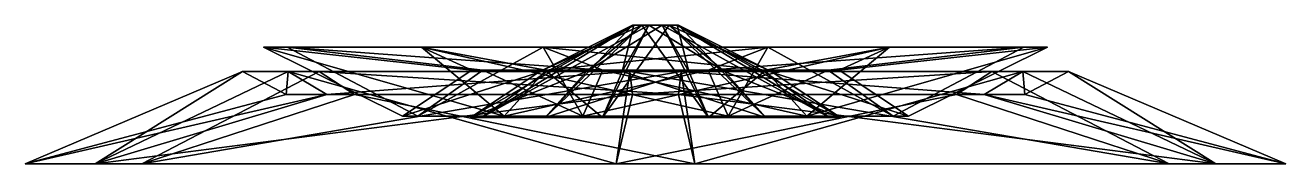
# Model space of a CAD drawing. Header units: metres. Extents: x -1.7 to 1.7, y -0.19 to 0.19.
import ezdxf

# ---------------------------------------------------------------- set-up
doc = ezdxf.new("R2010")
doc.units = ezdxf.units.M

msp = doc.modelspace()

# ---------------------------------------------------------------- linework, layer by layer
at = {"layer": 'ufo2'}
for points in [[(-0.50148, -0.063066, -0.000753), (-0.31398, 0.061934, -0.000851), (-0.06398, 0.186934, -0.000983)], [(-0.299918, -0.063066, 0.40015), (-0.50148, -0.063066, -0.000753), (-0.06398, 0.186934, -0.000983)], [(-0.060211, 0.186934, -0.022392), (-0.295134, 0.061934, -0.107898), (-0.471326, -0.063066, -0.172026)], [(-0.471326, -0.063066, -0.172026), (-0.019415, 0.186934, -0.060887), (-0.060211, 0.186934, -0.022392)], [(-0.471326, -0.063066, -0.172026), (-0.144965, -0.063066, -0.479985), (-0.019415, 0.186934, -0.060887)], [(-0.038785, 0.186934, 0.04913), (-0.31398, 0.061934, -0.000851), (-0.188004, 0.061934, 0.249713)], [(-0.038785, 0.186934, 0.04913), (-0.06398, 0.186934, -0.000983), (-0.31398, 0.061934, -0.000851)], [(0.142006, -0.063066, 0.477954), (-0.299918, -0.063066, 0.40015), (-0.038785, 0.186934, 0.04913)], [(-0.299918, -0.063066, 0.40015), (-0.06398, 0.186934, -0.000983), (-0.038785, 0.186934, 0.04913)], [(-0.060211, 0.186934, -0.022392), (-0.091158, 0.061934, -0.300372), (-0.295134, 0.061934, -0.107898)], [(0.016456, 0.186934, 0.058855), (-0.188004, 0.061934, 0.249713), (0.088199, 0.061934, 0.29834)], [(0.016456, 0.186934, 0.058855), (-0.038785, 0.186934, 0.04913), (-0.188004, 0.061934, 0.249713)], [(-0.144965, -0.063066, -0.479985), (0.035825, 0.186934, -0.051161), (-0.019415, 0.186934, -0.060887)], [(-0.144965, -0.063066, -0.479985), (0.296958, -0.063066, -0.402182), (0.035825, 0.186934, -0.051161)], [(-0.060211, 0.186934, -0.022392), (-0.019415, 0.186934, -0.060887), (-0.091158, 0.061934, -0.300372)], [(-0.019415, 0.186934, -0.060887), (0.185044, 0.061934, -0.251745), (-0.091158, 0.061934, -0.300372)], [(0.142006, -0.063066, 0.477954), (-0.038785, 0.186934, 0.04913), (0.016456, 0.186934, 0.058855)], [(-0.019415, 0.186934, -0.060887), (0.035825, 0.186934, -0.051161), (0.185044, 0.061934, -0.251745)], [(0.468366, -0.063066, 0.169994), (0.016456, 0.186934, 0.058855), (0.057251, 0.186934, 0.02036)], [(0.468366, -0.063066, 0.169994), (0.142006, -0.063066, 0.477954), (0.016456, 0.186934, 0.058855)], [(0.057251, 0.186934, 0.02036), (0.016456, 0.186934, 0.058855), (0.088199, 0.061934, 0.29834)], [(0.035825, 0.186934, -0.051161), (0.31102, 0.061934, -0.00118), (0.185044, 0.061934, -0.251745)], [(0.035825, 0.186934, -0.051161), (0.06102, 0.186934, -0.001049), (0.31102, 0.061934, -0.00118)], [(0.296958, -0.063066, -0.402182), (0.06102, 0.186934, -0.001049), (0.035825, 0.186934, -0.051161)], [(0.057251, 0.186934, 0.02036), (0.292174, 0.061934, 0.105865), (0.468366, -0.063066, 0.169994)], [(0.057251, 0.186934, 0.02036), (0.088199, 0.061934, 0.29834), (0.292174, 0.061934, 0.105865)], [(0.498519, -0.063066, -0.001279), (0.31102, 0.061934, -0.00118), (0.06102, 0.186934, -0.001049)], [(0.296958, -0.063066, -0.402182), (0.498519, -0.063066, -0.001279), (0.06102, 0.186934, -0.001049)], [(-0.498018, 0.065396, -0.001016), (-1.060518, 0.127896, -0.001016), (-0.685518, -0.059604, -0.001016)], [(-0.498018, 0.065396, -0.001016), (-0.634043, 0.127896, -0.850384), (-1.060518, 0.127896, -0.001016)], [(-1.060518, 0.127896, -0.001016), (-0.410056, -0.059604, -0.549627), (-0.685518, -0.059604, -0.001016)], [(-1.060518, 0.127896, -0.001016), (-0.634043, 0.127896, -0.850384), (-0.410056, -0.059604, -0.549627)], [(-0.644143, -0.059604, 0.233277), (-0.99646, 0.127896, 0.361721), (-0.467984, 0.065396, 0.169056)], [(-0.143722, 0.065396, 0.474712), (-0.99646, 0.127896, 0.361721), (-0.304859, 0.127896, 1.013638)], [(-0.143722, 0.065396, 0.474712), (-0.467984, 0.065396, 0.169056), (-0.99646, 0.127896, 0.361721)], [(-0.304859, 0.127896, 1.013638), (-0.99646, 0.127896, 0.361721), (-0.644143, -0.059604, 0.233278)], [(-0.304859, 0.127896, 1.013638), (-0.644143, -0.059604, 0.233278), (-0.197434, -0.059604, 0.654355)], [(-0.498018, 0.065396, -0.001016), (-0.298062, 0.065396, -0.399248), (-0.634043, 0.127896, -0.850384)], [(-0.298062, 0.065396, -0.399248), (0.301899, 0.127896, -1.01567), (-0.634043, 0.127896, -0.850384)], [(-0.634043, 0.127896, -0.850384), (0.194474, -0.059604, -0.656386), (-0.410056, -0.059604, -0.549627)], [(-0.634043, 0.127896, -0.850384), (0.301899, 0.127896, -1.01567), (0.194474, -0.059604, -0.656386)], [(0.295102, 0.065396, 0.397217), (-0.304859, 0.127896, 1.013638), (0.631083, 0.127896, 0.848352)], [(0.295102, 0.065396, 0.397217), (-0.143722, 0.065396, 0.474712), (-0.304859, 0.127896, 1.013638)], [(0.631083, 0.127896, 0.848352), (-0.304859, 0.127896, 1.013638), (-0.197434, -0.059604, 0.654355)], [(-0.298062, 0.065396, -0.399248), (0.140761, 0.065396, -0.476744), (0.301899, 0.127896, -1.01567)], [(0.631083, 0.127896, 0.848352), (-0.197434, -0.059604, 0.654355), (0.407096, -0.059604, 0.547595)], [(0.140761, 0.065396, -0.476744), (0.993499, 0.127896, -0.363753), (0.301899, 0.127896, -1.01567)], [(0.140761, 0.065396, -0.476744), (0.465023, 0.065396, -0.171088), (0.993499, 0.127896, -0.363753)], [(0.301899, 0.127896, -1.01567), (0.641182, -0.059604, -0.235309), (0.194474, -0.059604, -0.656386)], [(0.495058, 0.065396, -0.001016), (0.295102, 0.065396, 0.397217), (0.631083, 0.127896, 0.848352)], [(0.301899, 0.127896, -1.01567), (0.993499, 0.127896, -0.363753), (0.641182, -0.059604, -0.235309)], [(1.057558, 0.127896, -0.001016), (0.407096, -0.059604, 0.547595), (0.682558, -0.059604, -0.001016)], [(1.057558, 0.127896, -0.001016), (0.631083, 0.127896, 0.848352), (0.407096, -0.059604, 0.547595)], [(0.641182, -0.059604, -0.235309), (0.993499, 0.127896, -0.363752), (0.465023, 0.065396, -0.171088)], [(0.495058, 0.065396, -0.001016), (1.057558, 0.127896, -0.001016), (0.682558, -0.059604, -0.001016)], [(0.495058, 0.065396, -0.001016), (0.631083, 0.127896, 0.848352), (1.057558, 0.127896, -0.001016)], [(-1.704673, -0.188066, 0.618895), (-0.999903, -0.000566, 0.36238), (-1.117365, 0.061934, 0.405133)], [(-1.117365, 0.061934, 0.405133), (-1.515976, -0.188066, -0.996735), (-1.704673, -0.188066, 0.618895)], [(-1.117365, 0.061934, 0.405133), (-0.993736, 0.061934, -0.653383), (-1.515976, -0.188066, -0.996735)], [(-0.993736, 0.061934, -0.653383), (-0.107503, -0.188066, -1.810412), (-1.515976, -0.188066, -0.996735)], [(-0.910756, 0.061934, 0.762773), (-0.815042, -0.000566, 0.682374), (-1.389322, -0.188066, 1.164768)], [(0.067983, 0.061934, 1.184451), (-1.389321, -0.188066, 1.164768), (0.104543, -0.188066, 1.80838)], [(0.067983, 0.061934, 1.184451), (-0.910756, 0.061934, 0.762773), (-1.389321, -0.188066, 1.164768)], [(-0.999903, -0.000566, 0.36238), (-0.993736, 0.061934, -0.653383), (-1.117365, 0.061934, 0.405133)], [(-0.999903, -0.000566, 0.36238), (-0.889288, -0.000566, -0.584713), (-0.993736, 0.061934, -0.653383)], [(-0.889288, -0.000566, -0.584713), (-0.070943, 0.061934, -1.186482), (-0.993736, 0.061934, -0.653383)], [(-0.993736, 0.061934, -0.653383), (-0.070943, 0.061934, -1.186482), (-0.107503, -0.188066, -1.810412)], [(0.060671, -0.000566, 1.059665), (-0.910756, 0.061934, 0.762773), (0.067983, 0.061934, 1.184451)], [(0.060671, -0.000566, 1.059665), (-0.815042, -0.000566, 0.682375), (-0.910756, 0.061934, 0.762773)], [(-0.889288, -0.000566, -0.584713), (-0.063632, -0.000566, -1.061696), (-0.070943, 0.061934, -1.186482)], [(-0.685518, -0.059604, -0.001016), (-0.298062, 0.065396, -0.399248), (-0.498018, 0.065396, -0.001016)], [(-0.685518, -0.059604, -0.001016), (-0.410056, -0.059604, -0.549627), (-0.298062, 0.065396, -0.399248)], [(-0.197434, -0.059604, 0.654355), (-0.644143, -0.059604, 0.233278), (-0.467984, 0.065396, 0.169056)], [(-0.188004, 0.061934, 0.249713), (-0.50148, -0.063066, -0.000753), (-0.299918, -0.063066, 0.40015)], [(-0.188004, 0.061934, 0.249713), (-0.31398, 0.061934, -0.000851), (-0.50148, -0.063066, -0.000753)], [(-0.295134, 0.061934, -0.107898), (-0.144965, -0.063066, -0.479985), (-0.471326, -0.063066, -0.172026)], [(-0.197434, -0.059604, 0.654355), (-0.467984, 0.065396, 0.169056), (-0.143722, 0.065396, 0.474712)], [(-0.410056, -0.059604, -0.549627), (0.140761, 0.065396, -0.476744), (-0.298062, 0.065396, -0.399248)], [(-0.410056, -0.059604, -0.549627), (0.194474, -0.059604, -0.656386), (0.140761, 0.065396, -0.476744)], [(0.088199, 0.061934, 0.29834), (-0.299918, -0.063066, 0.40015), (0.142006, -0.063066, 0.477954)], [(0.088199, 0.061934, 0.29834), (-0.188004, 0.061934, 0.249713), (-0.299918, -0.063066, 0.40015)], [(-0.295134, 0.061934, -0.107898), (-0.091158, 0.061934, -0.300372), (-0.144965, -0.063066, -0.479985)], [(0.407096, -0.059604, 0.547595), (-0.197434, -0.059604, 0.654355), (-0.143722, 0.065396, 0.474712)], [(-0.091158, 0.061934, -0.300372), (0.296958, -0.063066, -0.402182), (-0.144965, -0.063066, -0.479985)], [(0.407096, -0.059604, 0.547595), (-0.143722, 0.065396, 0.474712), (0.295102, 0.065396, 0.397217)], [(-0.070943, 0.061934, -1.186482), (1.386361, -0.188066, -1.1668), (-0.107503, -0.188066, -1.810412)], [(-0.091158, 0.061934, -0.300372), (0.185044, 0.061934, -0.251745), (0.296958, -0.063066, -0.402182)], [(-0.063632, -0.000566, -1.061696), (0.907795, 0.061934, -0.764805), (-0.070943, 0.061934, -1.186482)], [(-0.070943, 0.061934, -1.186482), (0.907795, 0.061934, -0.764805), (1.386361, -0.188066, -1.1668)], [(-0.063632, -0.000566, -1.061696), (0.812082, -0.000566, -0.684406), (0.907795, 0.061934, -0.764805)], [(0.886328, -0.000566, 0.582681), (0.060671, -0.000566, 1.059665), (0.067983, 0.061934, 1.184451)], [(0.990776, 0.061934, 0.651352), (0.067983, 0.061934, 1.184451), (0.104543, -0.188066, 1.80838)], [(0.886328, -0.000566, 0.582681), (0.067983, 0.061934, 1.184451), (0.990776, 0.061934, 0.651352)], [(0.292174, 0.061934, 0.105865), (0.088199, 0.061934, 0.29834), (0.142006, -0.063066, 0.477954)], [(0.990776, 0.061934, 0.651352), (0.104543, -0.188066, 1.80838), (1.513016, -0.188066, 0.994703)], [(0.194474, -0.059604, -0.656386), (0.465023, 0.065396, -0.171088), (0.140761, 0.065396, -0.476744)], [(0.292174, 0.061934, 0.105865), (0.142006, -0.063066, 0.477954), (0.468366, -0.063066, 0.169994)], [(0.185044, 0.061934, -0.251745), (0.498519, -0.063066, -0.001279), (0.296958, -0.063066, -0.402182)], [(0.185044, 0.061934, -0.251745), (0.31102, 0.061934, -0.00118), (0.498519, -0.063066, -0.001279)], [(0.194474, -0.059604, -0.656386), (0.641182, -0.059604, -0.235309), (0.465023, 0.065396, -0.171088)], [(0.682558, -0.059604, -0.001016), (0.295102, 0.065396, 0.397217), (0.495058, 0.065396, -0.001016)], [(0.682558, -0.059604, -0.001016), (0.407096, -0.059604, 0.547595), (0.295102, 0.065396, 0.397217)], [(0.907795, 0.061934, -0.764805), (0.812082, -0.000566, -0.684406), (1.386361, -0.188066, -1.1668)], [(0.996943, -0.000566, -0.364412), (0.886328, -0.000566, 0.582681), (0.990776, 0.061934, 0.651352)], [(1.114405, 0.061934, -0.407165), (0.990776, 0.061934, 0.651352), (1.513016, -0.188066, 0.994703)], [(0.996943, -0.000566, -0.364412), (0.990776, 0.061934, 0.651352), (1.114405, 0.061934, -0.407165)], [(1.701713, -0.188066, -0.620927), (0.996943, -0.000566, -0.364412), (1.114405, 0.061934, -0.407165)], [(1.114405, 0.061934, -0.407165), (1.513016, -0.188066, 0.994703), (1.701713, -0.188066, -0.620927)], [(-1.704673, -0.188066, 0.618895), (-0.889288, -0.000566, -0.584713), (-0.999903, -0.000566, 0.36238)], [(-1.704673, -0.188066, 0.618895), (-1.515976, -0.188066, -0.996735), (-0.889288, -0.000566, -0.584713)], [(-1.515976, -0.188066, -0.996735), (-0.063632, -0.000566, -1.061696), (-0.889288, -0.000566, -0.584713)], [(-1.515976, -0.188066, -0.996735), (-0.107503, -0.188066, -1.810412), (-0.063632, -0.000566, -1.061696)], [(0.104543, -0.188066, 1.80838), (-1.389321, -0.188066, 1.164768), (-0.815042, -0.000566, 0.682375)], [(0.104543, -0.188066, 1.80838), (-0.815042, -0.000566, 0.682375), (0.060671, -0.000566, 1.059665)], [(-0.107503, -0.188066, -1.810412), (0.812082, -0.000566, -0.684406), (-0.063632, -0.000566, -1.061696)], [(-0.107503, -0.188066, -1.810412), (1.386361, -0.188066, -1.1668), (0.812082, -0.000566, -0.684406)], [(1.513016, -0.188066, 0.994703), (0.060671, -0.000566, 1.059665), (0.886328, -0.000566, 0.582681)], [(1.513016, -0.188066, 0.994703), (0.104543, -0.188066, 1.80838), (0.060671, -0.000566, 1.059665)], [(1.701713, -0.188066, -0.620927), (0.886328, -0.000566, 0.582681), (0.996943, -0.000566, -0.364412)], [(1.701713, -0.188066, -0.620927), (1.513016, -0.188066, 0.994703), (0.886328, -0.000566, 0.582681)]]:
    msp.add_3dface(points, dxfattribs=at)

doc.saveas('drawing.dxf')
